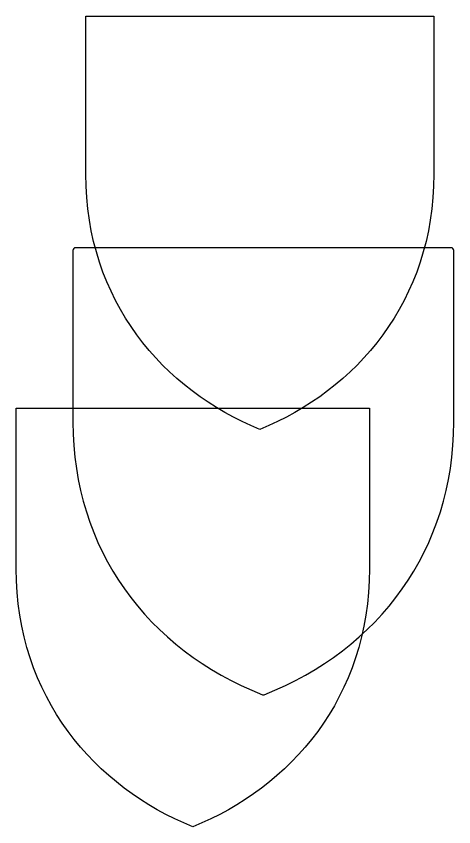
# Model space of a CAD drawing. Header units: centimetres. Extents: x -18.7 to 3.4, y -8 to 6.5.
# Drawn here: x -18.74 to -10.92, y -8 to 6.51 of the extents above; entities that cross this region are included whole.
import ezdxf

# ---------------------------------------------------------------- set-up
doc = ezdxf.new("R2010")
doc.units = ezdxf.units.CM
doc.header["$MEASUREMENT"] = 0
doc.layers.add('layer 1', color=7, linetype='Continuous')

msp = doc.modelspace()

# ---------------------------------------------------------------- linework, layer by layer
at = {"layer": 'layer 1', "color": 248}
msp.add_open_spline([(-14.38583, -0.88739), (-12.66657, -0.19121), (-11.27323, 1.40946), (-11.27323, 3.68002), (-11.27323, 3.68002), (-11.27323, 3.68002), (-11.27323, 6.50854), (-11.27323, 6.50854), (-11.27323, 6.50854), (-11.27323, 6.50854), (-17.49843, 6.50854), (-17.49843, 6.50854), (-17.49843, 6.50854), (-17.49843, 6.50854), (-17.49843, 3.68002), (-17.49843, 3.68002), (-17.49843, 3.68002), (-17.49843, 1.40946), (-16.10509, -0.19121), (-14.38583, -0.88739)], degree=3, knots=[0, 0, 0, 0, 0.16666667, 0.16666667, 0.16666667, 0.16666667, 0.33333333, 0.33333333, 0.33333333, 0.33333333, 0.5, 0.5, 0.5, 0.5, 0.66666667, 0.66666667, 0.66666667, 0.66666667, 1, 1, 1, 1], dxfattribs=at)
at = {"layer": 'layer 1', "color": 250}
msp.add_open_spline([(-17.72935, 2.31658), (-17.72935, 2.34158), (-17.70737, 2.36356), (-17.68237, 2.36356), (-17.68237, 2.36356), (-17.68237, 2.36356), (-10.96365, 2.36356), (-10.96365, 2.36356), (-10.96365, 2.36356), (-10.93865, 2.36356), (-10.91667, 2.34158), (-10.91667, 2.31658), (-10.91667, 2.31658), (-10.91667, 2.31658), (-10.91667, -0.7587), (-10.91667, -0.7587), (-10.91667, -0.7587), (-10.91667, -3.02383), (-12.24916, -4.82809), (-14.30585, -5.63526), (-14.30585, -5.63526), (-14.30984, -5.63683), (-14.33618, -5.63683), (-14.34018, -5.63526), (-14.34018, -5.63526), (-16.39697, -4.82805), (-17.72935, -3.02366), (-17.72935, -0.7587), (-17.72935, -0.7587), (-17.72935, -0.7587), (-17.72935, 2.31658), (-17.72935, 2.31658)], degree=3, knots=[0, 0, 0, 0, 0.11111111, 0.11111111, 0.11111111, 0.11111111, 0.22222222, 0.22222222, 0.22222222, 0.22222222, 0.33333333, 0.33333333, 0.33333333, 0.33333333, 0.44444444, 0.44444444, 0.44444444, 0.44444444, 0.55555556, 0.55555556, 0.55555556, 0.55555556, 0.66666667, 0.66666667, 0.66666667, 0.66666667, 0.77777778, 0.77777778, 0.77777778, 0.77777778, 1, 1, 1, 1], dxfattribs=at)
at = {"layer": 'layer 1'}
msp.add_open_spline([(-18.74355, -3.38206), (-18.74355, -5.68232), (-17.32632, -7.3017), (-15.58396, -8.00013), (-15.58396, -8.00013), (-13.84161, -7.3017), (-12.42437, -5.68233), (-12.42437, -3.38206), (-12.42437, -3.38206), (-12.42437, -3.38206), (-12.42437, -0.50656), (-12.42437, -0.50656), (-12.42437, -0.50656), (-12.42437, -0.50656), (-18.74355, -0.50656), (-18.74355, -0.50656), (-18.74355, -0.50656), (-18.74355, -0.50656), (-18.74355, -3.38206), (-18.74355, -3.38206)], degree=3, knots=[0, 0, 0, 0, 0.16666667, 0.16666667, 0.16666667, 0.16666667, 0.33333333, 0.33333333, 0.33333333, 0.33333333, 0.5, 0.5, 0.5, 0.5, 0.66666667, 0.66666667, 0.66666667, 0.66666667, 1, 1, 1, 1], dxfattribs=at)

doc.saveas('drawing.dxf')
